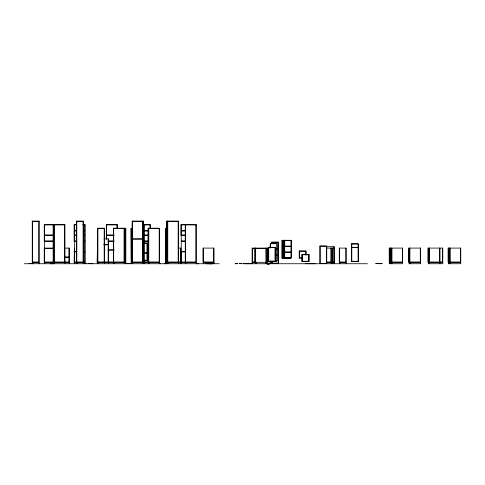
<?xml version="1.0" encoding="UTF-8"?>
<svg xmlns="http://www.w3.org/2000/svg" width="485" height="485" viewBox="0 0 485 485"><rect width="100%" height="100%" fill="white"/><g stroke="black" fill="none" stroke-linecap="round" stroke-linejoin="round"><path stroke-width="0.73" d="M32.55 221.36L39.121 221.36M76.806 221.36L83.378 221.36M132.399 221.36L143.536 221.36M167.034 221.36L178.419 221.36M76.533 224.646L74.12 224.646L74.12 241.251L76.63 241.251M82.929 224.646L85.063 224.646L85.117 263.731M143.202 224.646L150.308 224.646L150.308 228.653M44.529 224.913L53.768 224.913M54.241 224.913L64.899 224.913M74.399 224.913L76.63 224.913M82.929 224.913L85.063 224.913M106.633 224.913L117.291 224.913M150.308 224.913L143.912 224.913L143.887 262.039M181.238 224.913L196.201 224.913M97.897 228.465L104.469 228.465M113.672 228.465L125.839 228.465M148.331 228.465L159.444 228.465M74.399 230.721L76.63 230.721M83.317 230.721L84.802 230.721M144.106 230.721L147.816 230.721M181.238 230.721L185.7 230.721M74.399 230.987L76.63 230.987M83.317 230.987L84.802 230.987M144.106 230.987L147.816 230.987M181.238 230.987L185.7 230.987M44.529 235.019L53.441 235.019M74.399 235.019L76.63 235.019M83.317 235.019L84.802 235.019M106.633 235.019L114.06 235.019M144.106 235.019L147.816 235.019M181.238 235.019L185.7 235.019M44.529 235.286L53.441 235.286M74.399 235.286L76.63 235.286M83.317 235.286L84.802 235.286M106.633 235.286L114.06 235.286M144.106 235.286L147.816 235.286M185.7 235.286L180.96 235.286L180.96 224.646L196.201 224.646L196.201 263.731M103.911 238.856L108.452 238.856L108.452 263.731M132.102 238.856L143.045 238.856M132.387 239.123L143.045 239.123M282.246 240.566L283.646 240.566M284.725 240.566L291.03 240.566L291.03 257.796L282.246 257.796M44.529 240.984L53.441 240.984M74.399 240.984L76.63 240.984M83.317 240.984L84.802 240.984M108.119 240.984L114.06 240.984M144.106 240.984L147.816 240.984M181.238 240.984L185.7 240.984M53.441 241.251L44.244 241.251L44.244 224.646L64.899 224.646L64.972 263.47M83.317 241.251L84.802 241.251M108.119 241.251L114.06 241.251M144.106 241.251L147.816 241.251M181.238 241.251L185.7 241.251M272.043 242.342L278.348 242.342L278.348 248.914L276.947 248.914M143.645 243.015L147.294 243.015L147.294 260.778L143.645 260.778M143.524 243.282L147.028 243.282L147.028 260.512L143.524 260.512M270.575 243.712L276.88 243.712L276.88 260.942L275.48 260.942M351.783 244.034L358.094 244.034L358.094 261.263M97.509 244.543L97.224 262.306L97.509 238.856M103.911 244.543L108.185 244.543M166.391 244.543L167.034 244.501M103.911 244.81L108.185 244.81M270.278 245.628L269.993 247.871M284.725 246.071L291.03 246.071M320.167 246.228L326.478 246.228L326.478 263.464L320.167 263.464M166.391 246.319L167.034 246.319M284.725 246.428L291.03 246.428M326.435 246.677L334.25 246.677L334.25 263.731M358.354 247.32L351.431 247.32L351.431 261.53L358.354 261.53L358.354 243.767L351.498 243.767L351.498 261.53M268.738 247.586L275.043 247.586L275.043 261.263L268.738 261.263M351.783 247.586L358.094 247.586M166.391 248.053L167.034 248.053M53.441 248.096L44.244 248.096L44.244 262.306L69.252 262.306M64.438 248.096L69.252 248.096L69.252 263.731M74.399 248.096L74.12 262.306L85.063 262.306M166.391 248.096L167.034 248.096M178.037 248.096L180.881 248.096L180.881 263.731M326.769 248.096L334.25 248.096M44.529 248.362L53.441 248.362M252.4 248.362L267.502 248.362M275.48 249.217L276.88 249.217M276.947 249.472L278.348 249.472L278.348 263.125L270.278 263.125M275.48 249.575L276.88 249.575M108.119 249.854L114.06 249.854M108.119 250.114L114.06 250.114M299.494 251.224L305.799 251.224L305.799 254.874M74.12 251.648L76.63 251.648M83.317 251.648L84.802 251.648M185.7 251.648L180.96 251.648L180.96 262.306M74.399 251.915L76.63 251.915M83.317 251.915L84.802 251.915M181.238 251.915L185.7 251.915M284.725 251.933L291.03 251.933M284.725 252.291L291.03 252.291M143.524 252.897L147.028 252.897M143.524 253.164L147.028 253.164M302.282 254.692L308.709 254.692L308.709 261.263L302.282 261.263M275.48 255.08L276.88 255.08M275.48 255.437L276.88 255.437M64.535 257.001L68.991 257.001M64.535 257.268L68.991 257.268M299.494 257.796L302.294 257.796M283.792 257.971L290.097 257.971M302.416 258.062L299.209 258.062L299.209 250.957L306.065 250.957L306.065 255.219M283.507 258.238L290.363 258.238M143.524 260.245L147.028 260.245M270.29 261.209L277.147 261.209L277.147 243.446L270.29 243.446L270.29 247.932M351.431 261.263L358.288 261.263M270.278 261.657L269.993 263.391L278.614 263.391L278.614 242.076L271.758 242.076L271.758 243.494M272.043 261.657L271.758 263.391M32.55 262.039L38.842 262.039L38.842 221.36M44.529 262.039L53.441 262.039M54.241 262.039L68.991 262.039L68.991 248.096M74.399 262.039L76.63 262.039M76.806 262.039L83.099 262.039L83.099 221.36M83.317 262.039L84.802 262.039L84.802 224.913M97.897 262.039L125.579 262.039L125.579 228.465M132.387 262.039L142.784 262.039L142.784 239.123M144.106 262.039L147.816 262.039M148.786 262.039L159.189 262.039L159.189 228.465M167.762 262.039L178.165 262.039L178.165 221.36M178.389 262.039L180.62 262.039L180.62 248.096M181.238 262.039L195.94 262.039L195.94 224.913M203.312 262.039L213.709 262.039L213.709 248.096M252.4 262.039L255.092 262.039M266.016 262.039L267.502 262.039M326.769 262.039L330.976 262.039L330.976 248.096M331.164 262.039L333.995 262.039L333.989 246.677M339.561 262.039L345.878 262.039L345.878 248.096M390.395 262.039L402.344 262.039L402.344 248.096M409.91 262.039L420.307 262.039L420.307 248.096M428.279 262.039L442.502 262.039L442.502 248.096M450.092 262.039L460.489 262.039L460.489 248.096M39.121 262.306L32.265 262.306L32.265 221.093L39.121 221.093L39.121 263.731M97.612 262.306L125.839 262.306M143.045 262.306L131.108 262.306L131.108 228.199L131.393 262.306M143.633 262.306L159.444 262.306M196.201 262.306L167.477 262.306L167.477 221.093M213.97 262.306L203.027 262.306L203.027 248.096L213.97 248.096L213.97 263.731M252.133 262.306L267.768 262.306M326.332 262.306L334.25 262.306M346.132 262.306L339.276 262.306L339.276 248.096L346.132 248.096L346.132 263.731M402.599 262.306L389.219 262.306L389.219 248.096L402.599 248.096L402.599 263.731L389.607 263.731L389.607 262.306M420.568 262.306L409.625 262.306L409.625 248.096M442.763 262.306L427.994 262.306L427.994 248.096L442.763 248.096L442.763 263.731L428.382 263.731L428.382 262.306M460.75 262.306L448.104 262.306L448.104 248.096L460.75 248.096L460.75 263.731L448.492 263.731L448.492 262.306M205.652 262.609L212.072 262.64L212.072 263.834L206.828 263.834M205.313 262.761L206.028 262.761M210.587 262.931L211.757 262.931L211.769 263.731M211.769 263.046L210.605 263.046L212.169 263.015L212.169 263.731M159.068 263.404L160.529 263.404L160.493 263.731M29.082 263.482L32.925 263.731M83.141 263.549L86.288 263.731M88.373 263.549L92.562 263.731M126.355 263.549L131.914 263.488M166.173 263.482L165.676 263.731M235.098 263.549L237.438 263.549M241.785 263.549L239.063 263.549L241.785 263.731M53.805 263.616L51.786 263.731M166.882 263.616L164.306 263.731M198.656 263.731L196.413 263.731M24.25 263.731L219.196 263.731M235.098 263.731L237.438 263.731M242.882 263.731L367.424 263.731M450.371 262.306L450.371 263.731M450.195 262.306L450.195 263.731M450.092 248.096L450.092 262.306M449.807 248.096L449.825 263.731M449.656 262.306L449.656 263.731M449.553 248.096L449.553 262.306M449.268 248.096L449.268 262.306M448.667 262.306L448.667 263.731M448.389 248.096L448.389 262.306M439.943 248.096L439.943 263.731M439.683 248.096L439.683 262.039M429.564 262.306L429.564 263.731M429.389 262.306L429.389 263.731M429.286 248.096L429.286 262.306M429.001 248.096L429.001 262.306M428.552 262.306L428.552 263.731M428.279 248.096L428.279 262.306M420.489 248.096L420.489 263.731M410.183 262.306L410.183 263.731M410.013 262.306L410.013 263.731M409.91 248.096L409.91 262.306M409.322 263.731L409.146 262.306L409.146 263.731L420.568 263.731L420.568 248.096L408.758 248.096L408.758 262.306L409.043 248.096M392.219 262.306L392.219 263.731M392.044 262.306L392.044 263.731M391.941 248.096L391.941 262.306M391.656 248.096L391.656 262.306M390.674 262.306L390.674 263.731M390.498 262.306L390.498 263.731M390.395 248.096L390.395 262.306M390.11 248.096L390.11 262.306M389.782 262.306L389.782 263.731M389.503 248.096L389.503 262.306M380.379 263.731L375.681 263.549L382.253 263.44L378.906 263.731M351.783 243.767L351.783 261.53M339.833 262.306L339.833 263.731M339.664 262.306L339.664 263.731M339.555 248.096L339.561 262.306M332.819 248.096L332.819 263.731M332.564 248.096L332.564 262.039M331.237 248.096L331.237 263.731M326.745 263.731L326.745 245.962L319.888 245.962L319.888 263.731M320.167 245.962L320.167 263.731M315.22 263.731L305.386 263.731M308.854 254.425L308.854 261.53M302.404 254.425L302.404 261.53M302.282 254.425L302.282 261.53M302.119 254.425L302.119 261.53M299.494 250.957L299.494 258.062M284.725 240.299L284.725 258.062M284.44 240.299L284.44 258.062M283.519 240.299L283.519 258.062M283.234 240.299L283.234 258.062M282.597 258.062L282.597 243.852L282.312 258.062M282.246 240.299L282.246 258.062M272.043 242.076L272.043 243.803M272.043 260.972L272.043 263.391M270.575 243.446L270.575 247.932M270.278 260.881L270.278 263.391M269.951 263.731L265.768 263.731M269.448 263.549L269.521 263.907L267.065 263.731M269.424 263.549L269.43 263.907M268.738 247.32L268.738 261.53M268.805 263.549L268.811 263.907M268.714 263.549L268.726 263.907M268.599 263.549L268.623 263.907M268.411 263.549L268.399 263.907M268.15 263.549L268.175 263.907M268.06 263.907L268.029 263.549L267.993 263.907M267.92 263.549L267.878 263.907M267.762 263.731L267.768 248.096L252.133 248.096L252.133 263.731M267.502 248.096L267.502 262.306M267.405 263.549L267.405 263.907M267.284 263.549L267.296 263.907M266.223 248.096L266.301 263.731M265.962 248.096L265.962 262.306M255.928 262.306L255.928 263.731M255.759 262.306L255.759 263.731M255.656 248.096L255.656 262.306M255.371 248.096L255.371 262.306M254.558 248.096L254.558 262.306M252.4 248.096L252.4 262.306M252.206 263.731L252.164 263.373L245.756 263.373L245.792 263.731M251.915 263.373L251.915 263.731M251.836 263.373L251.788 263.731M251.697 263.373L251.697 263.731M251.194 263.373L251.194 263.731M250.975 263.373L250.975 263.731M250.775 263.373L250.775 263.731M250.551 263.373L250.551 263.731M250.09 263.373L250.09 263.731M250.024 263.373L250.024 263.731M249.854 263.373L249.866 263.731M249.405 263.373L249.387 263.731M249.114 263.373L249.114 263.731M248.847 263.373L248.847 263.731M248.393 263.373L248.393 263.731M248.223 263.373L248.223 263.731M248.023 263.373L248.023 263.731M247.253 263.373L247.253 263.731M247.168 263.373L247.168 263.731M246.974 263.731L243.027 263.549M246.871 263.373L246.835 263.731M246.629 263.549L246.58 263.373M246.483 263.373L246.465 263.731M246.356 263.373L246.356 263.731M246.18 263.373L246.113 263.731M246.047 263.373L246.101 263.731M245.98 263.373L245.913 263.731M245.828 263.373L245.804 263.731M212.042 262.64L212.042 263.834M211.866 262.64L211.866 263.834M210.945 262.609L210.951 263.731M210.751 262.609L210.775 263.731M205.719 262.609L205.719 263.731M205.373 262.761L205.373 263.731M203.585 262.306L203.585 263.731M203.415 262.306L203.415 263.731M203.312 248.096L203.312 262.306M185.816 262.306L185.816 263.731M185.646 262.306L185.646 263.731M185.543 224.646L185.543 262.306M185.258 224.646L185.258 262.306M181.517 262.306L181.517 263.731M181.348 262.306L181.348 263.731M181.238 224.646L181.238 262.306M178.419 263.731L178.419 221.093L166.749 221.093L166.737 263.731M168.04 262.306L167.98 263.482M167.865 262.306L167.895 263.731M167.762 221.093L167.762 262.306M167.331 263.731L167.313 262.306L165.585 262.306L165.585 228.199L165.87 262.306M167.137 262.306L167.028 263.482M167.034 221.093L167.034 262.306M166.955 262.306L166.913 263.731M166.852 247.265L166.852 248.769M166.676 262.306L166.391 224.646L166.391 262.306M166.567 228.199L166.567 262.306M166.149 262.306L166.149 263.731M165.973 262.306L166.04 263.731M160.323 263.404L160.323 263.731M160.262 263.404L160.226 263.731L160.195 263.404M159.941 263.404L159.941 263.731M159.82 263.404L159.82 263.731M159.668 263.404L159.668 263.731M159.444 263.731L159.444 228.199L148.046 228.199L148.046 262.306M159.383 263.404L159.383 263.731M150.047 224.913L150.047 228.702M149.065 262.306L149.065 263.731M148.889 262.306L148.889 263.731M148.786 228.199L148.786 262.306M148.61 262.306L148.61 263.731M148.501 228.199L148.501 262.306M148.434 262.306L148.434 263.731M148.331 228.199L148.331 262.306M144.148 224.646L144.148 263.731M143.536 263.731L143.536 221.093L132.114 221.093L132.114 262.306M143.275 221.36L143.275 262.039M143.057 221.093L143.057 263.731M142.796 221.36L142.796 238.687M132.666 262.306L132.708 263.731M132.629 263.488L132.49 262.306M132.399 221.093L132.387 262.306M131.671 262.306L131.702 263.731M131.496 262.306L131.49 263.731M125.839 263.731L125.839 228.199L113.387 228.199L113.387 262.306M124.33 228.199L124.33 263.731M124.075 228.465L124.075 262.039M117.291 228.653L117.291 224.646L106.348 224.646L106.348 239.081M117.03 224.913L117.03 228.702M113.951 262.306L113.951 263.731M113.775 262.306L113.775 263.731M113.672 228.199L113.672 262.306M108.185 238.856L108.185 262.039M106.633 224.646L106.633 239.123M104.469 263.731L104.469 228.199L97.612 228.199L97.612 263.731M104.19 228.465L104.19 262.039M98.194 262.306L98.194 263.731M98.006 262.306L98.006 263.731M97.897 228.199L97.897 262.306M97.794 262.306L97.794 263.731M83.341 263.731L83.378 221.093L76.521 221.093L76.521 262.306M77.103 262.306L77.103 263.731M76.921 262.306L76.921 263.731M76.806 221.093L76.806 262.306M74.678 262.306L74.678 263.731M74.508 262.306L74.508 263.731M74.399 224.646L74.399 262.306M64.638 224.913L64.638 262.039M54.514 262.306L54.514 263.731M54.344 262.306L54.344 263.731M54.241 224.646L54.241 262.306M53.956 224.646L53.956 262.306M53.847 263.731L50.385 263.731M53.702 262.306L53.702 263.731M53.532 262.306L53.477 263.616M53.423 224.646L53.423 262.306M53.144 224.646L53.144 262.306M44.808 262.306L44.808 263.731M44.632 262.306L44.632 263.731M44.529 224.646L44.529 262.306M32.847 262.306L32.804 263.731M32.659 262.306L32.647 263.731M32.55 221.093L32.55 262.306M291.297 240.299L281.961 240.299L281.961 258.062L291.297 258.062L291.297 240.299M275.31 247.32L268.454 247.32L268.454 261.53L275.31 261.53L275.31 247.32M308.975 254.425L301.997 254.425L301.997 261.53L308.975 261.53L308.975 254.425M249.642 263.731L249.642 263.373L249.611 263.731M211.145 263.731L211.157 262.609L211.114 263.731"/></g></svg>
